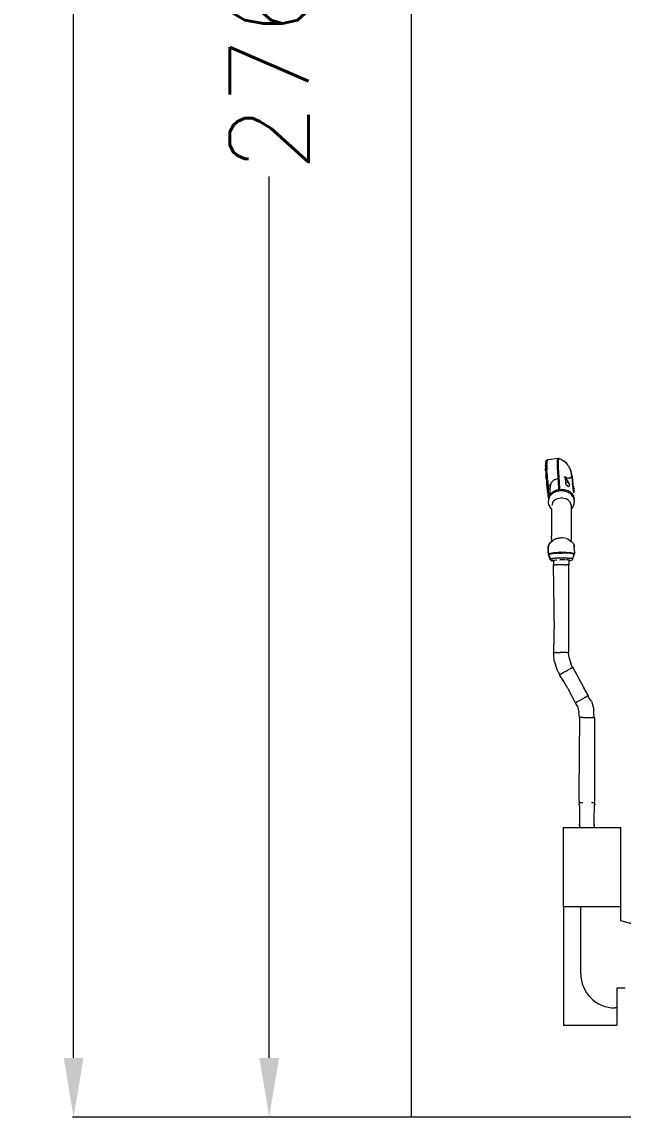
# Model space of a CAD drawing. Extents: x 3552052 to 4102982, y -707811 to -630695.
# Drawn here: x 3878687 to 3879450, y -691537 to -690148 of the extents above; entities that cross this region are included whole.
import ezdxf

# ---------------------------------------------------------------- set-up
doc = ezdxf.new("R2010")
doc.units = 0
doc.header["$LTSCALE"] = 6
doc.header["$MEASUREMENT"] = 0
doc.layers.get('Defpoints').update_dxf_attribs({"linetype": 'CONTINUOUS', "lineweight": 0})
for name, color, linetype, lineweight in [('ELE-4M UPS P.SB', 3, 'CONTINUOUS', 0), ('EQP', 6, 'CONTINUOUS', 0), ('MEP_HVAC_RA_DUCT', 1, 'CONTINUOUS', 0)]:
    doc.layers.add(name, color=color, linetype=linetype, lineweight=lineweight)
doc.styles.add('ROMANS', font='romans.shx')
doc.dimstyles.new('AEPL1', dxfattribs={"dimtxt": 100, "dimasz": 75, "dimexe": 1.25, "dimexo": 50, "dimtad": 0, "dimdec": 0, "dimtxsty": 'ROMANS', "dimcen": 2.5, "dimclrd": 7, "dimclre": 7, "dimadec": 0, "dimazin": 0, "dimtfac": 1, "dimtdec": 0, "dimtmove": 0, "dimatfit": 3, "dimfxl": 1, "dimlwd": 0, "dimlwe": 0, "dimarcsym": 0})

# ---------------------------------------------------------------- blocks, each defined once
blk = doc.blocks.new('*D381')
at = {"layer": 'Defpoints', "color": 0, "linetype": 'ByBlock', "transparency": 16777216}
for p in [(3879000.8, -688776.9), (3879388.5, -688776.9), (3879380.5, -691536.9)]:
    blk.add_point(p, dxfattribs=at)
at = {"layer": 'ELE-4M UPS P.SB', "color": 7, "linetype": 'ByBlock', "lineweight": 0, "transparency": 16777216}
for p, q in [((3879338.5, -688776.9), (3878999.6, -688776.9)), ((3879000.8, -688851.9), (3879000.8, -689990.1)), ((3879000.8, -691461.9), (3879000.8, -690343.7)), ((3879330.5, -691536.9), (3878999.6, -691536.9))]:
    blk.add_line(p, q, dxfattribs=at)
at = {"layer": 'ELE-4M UPS P.SB', "color": 7, "linetype": 'ByBlock', "transparency": 16777216}
for points in [[(3878988.3, -688851.9), (3879013.3, -688851.9), (3879000.8, -688776.9)], [(3878988.3, -691461.9), (3879013.3, -691461.9), (3879000.8, -691536.9)]]:
    blk.add_solid(points, dxfattribs=at)
at = {"layer": 'ELE-4M UPS P.SB', "color": 0, "linetype": 'ByBlock', "transparency": 16777216, "insert": (3879000.8, -690166.9), "char_height": 100, "attachment_point": 5, "rotation": 90, "style": 'ROMANS'}
blk.add_mtext('2760', dxfattribs=at)
blk = doc.blocks.new('*D382')
at = {"layer": 'Defpoints', "color": 0, "linetype": 'ByBlock', "transparency": 16777216}
for p in [(3878752.4, -688036.9), (3879426.9, -688036.9), (3879380.5, -691536.9)]:
    blk.add_point(p, dxfattribs=at)
at = {"layer": 'ELE-4M UPS P.SB', "color": 7, "linetype": 'ByBlock', "lineweight": 0, "transparency": 16777216}
for p, q in [((3879376.9, -688036.9), (3878751.1, -688036.9)), ((3878752.4, -688111.9), (3878752.4, -689610.1)), ((3878752.4, -691461.9), (3878752.4, -689963.7)), ((3879330.5, -691536.9), (3878751.1, -691536.9))]:
    blk.add_line(p, q, dxfattribs=at)
at = {"layer": 'ELE-4M UPS P.SB', "color": 7, "linetype": 'ByBlock', "transparency": 16777216}
for points in [[(3878739.9, -688111.9), (3878764.9, -688111.9), (3878752.4, -688036.9)], [(3878739.9, -691461.9), (3878764.9, -691461.9), (3878752.4, -691536.9)]]:
    blk.add_solid(points, dxfattribs=at)
at = {"layer": 'ELE-4M UPS P.SB', "color": 0, "linetype": 'ByBlock', "transparency": 16777216, "insert": (3878752.4, -689786.9), "char_height": 100, "attachment_point": 5, "rotation": 90, "style": 'ROMANS'}
blk.add_mtext('3500', dxfattribs=at)

msp = doc.modelspace()

# ---------------------------------------------------------------- linework, layer by layer
at = {"layer": 'EQP'}
for p, q in [((3879352.1, -690705.4), (3879352, -690705.8)), ((3879352.2, -690704.8), (3879352.1, -690704.9)), ((3879352.1, -690704.9), (3879352.1, -690705.4)), ((3879352.3, -690704.6), (3879352.2, -690704.8)), ((3879352.5, -690704.4), (3879352.3, -690704.6)), ((3879352.6, -690704.2), (3879352.5, -690704.4)), ((3879354.2, -690703.2), (3879352.6, -690704.2)), ((3879352.7, -690704.4), (3879352.6, -690704.2)), ((3879353.4, -690705.8), (3879353.5, -690705.3)), ((3879353.5, -690705.5), (3879353.4, -690706.3)), ((3879353.4, -690706.5), (3879353.4, -690705.8)), ((3879353.5, -690705.3), (3879353.6, -690704.9)), ((3879353.6, -690704.9), (3879353.5, -690705.5)), ((3879353.6, -690704.4), (3879353.7, -690703.9)), ((3879353.6, -690704.9), (3879353.6, -690704.4)), ((3879353.7, -690703.9), (3879353.8, -690703.7)), ((3879353.9, -690703.8), (3879353.7, -690703.9)), ((3879353.8, -690703.7), (3879353.9, -690703.6)), ((3879353.9, -690703.6), (3879354.1, -690703.4)), ((3879354.1, -690703.6), (3879353.9, -690703.8)), ((3879354.1, -690703.4), (3879354.2, -690703.2)), ((3879354.3, -690703.5), (3879354.1, -690703.6)), ((3879354.2, -690703.2), (3879354.3, -690703.3)), ((3879354.4, -690703.3), (3879354.3, -690703.5)), ((3879367.5, -690701.5), (3879354.4, -690703.3)), ((3879366.9, -690704.7), (3879367, -690704.2)), ((3879366.9, -690705.2), (3879366.9, -690704.7)), ((3879366.9, -690705.7), (3879366.9, -690705.2)), ((3879366.9, -690706.7), (3879366.9, -690705.7)), ((3879367, -690703.7), (3879367.1, -690703.1)), ((3879367, -690704.2), (3879367, -690703.7)), ((3879367.1, -690703.1), (3879367.3, -690702.6)), ((3879367.3, -690702.6), (3879367.4, -690702)), ((3879367.4, -690702), (3879367.5, -690701.5)), ((3879367.5, -690701.5), (3879367.7, -690701.6)), ((3879367.7, -690701.6), (3879368, -690701.7)), ((3879367.7, -690706.3), (3879367.8, -690705.5)), ((3879367.9, -690703.4), (3879367.8, -690704.6)), ((3879367.8, -690704.6), (3879367.8, -690705.8)), ((3879368, -690702.9), (3879367.9, -690703.4)), ((3879368, -690701.7), (3879368.2, -690701.8)), ((3879368.1, -690702.4), (3879368, -690702.9)), ((3879368.1, -690702.5), (3879368.2, -690701.7)), ((3879368.3, -690701.8), (3879368.1, -690702.4)), ((3879368.4, -690701.3), (3879368.3, -690701.8)), ((3879368.5, -690701.3), (3879368.4, -690701.3)), ((3879368.7, -690701.3), (3879368.5, -690701.3)), ((3879368.8, -690701.3), (3879368.7, -690701.3)), ((3879368.9, -690701.3), (3879368.8, -690701.3)), ((3879368.9, -690701.3), (3879371.8, -690702.6)), ((3879371.8, -690702.6), (3879372.1, -690702.7)), ((3879372.1, -690702.7), (3879375.8, -690705.2)), ((3879373.7, -690703.8), (3879374.2, -690704.1)), ((3879374.2, -690704.1), (3879374.8, -690704.5)), ((3879374.8, -690704.5), (3879375.4, -690704.8)), ((3879375.4, -690704.8), (3879375.8, -690705.3)), ((3879376.4, -690705.8), (3879375.8, -690705.2)), ((3879378.6, -690707.9), (3879375.8, -690705.2)), ((3879376.4, -690705.7), (3879376.7, -690706.1)), ((3879376.4, -690705.8), (3879378.6, -690707.9)), ((3879351.7, -690710.1), (3879351.7, -690709.7)), ((3879351.8, -690709.7), (3879351.7, -690711.2)), ((3879351.7, -690710.8), (3879351.7, -690710.1)), ((3879351.7, -690711.2), (3879351.7, -690710.8)), ((3879351.7, -690711.2), (3879351.7, -690712.7)), ((3879351.7, -690712.7), (3879351.7, -690713.7)), ((3879351.7, -690713.7), (3879351.8, -690714.8)), ((3879351.9, -690706.3), (3879351.8, -690706.7)), ((3879351.8, -690706.7), (3879351.8, -690708.2)), ((3879351.8, -690708.2), (3879351.8, -690709.7)), ((3879351.8, -690714.7), (3879351.8, -690714.3)), ((3879351.8, -690715.2), (3879351.8, -690714.7)), ((3879351.8, -690714.8), (3879351.8, -690715.8)), ((3879351.8, -690716.5), (3879351.8, -690715.8)), ((3879351.8, -690715.8), (3879351.8, -690716.9)), ((3879351.8, -690716.9), (3879351.8, -690716.5)), ((3879351.8, -690716.9), (3879351.9, -690718.1)), ((3879352, -690705.8), (3879351.9, -690706.3)), ((3879351.9, -690718.1), (3879352, -690719.3)), ((3879352, -690719.3), (3879352.1, -690720.6)), ((3879353.4, -690706.7), (3879353.3, -690707.1)), ((3879353.3, -690707.1), (3879353.3, -690707.8)), ((3879353.3, -690708.5), (3879353.3, -690707.8)), ((3879353.3, -690709), (3879353.3, -690708.5)), ((3879353.3, -690709), (3879353.3, -690709.4)), ((3879353.3, -690709.4), (3879353.3, -690710.1)), ((3879353.3, -690710.1), (3879353.3, -690711.1)), ((3879353.3, -690711.1), (3879353.3, -690712)), ((3879353.3, -690712), (3879353.3, -690713)), ((3879353.3, -690713), (3879353.3, -690713.9)), ((3879353.3, -690713.9), (3879353.4, -690714.5)), ((3879353.4, -690706.7), (3879353.4, -690706.5)), ((3879353.4, -690714.5), (3879353.4, -690715.1)), ((3879353.4, -690715.1), (3879353.4, -690715.6)), ((3879353.4, -690715.6), (3879353.4, -690716.2)), ((3879353.7, -690721.3), (3879353.4, -690716.2)), ((3879366.8, -690708.8), (3879366.9, -690707.7)), ((3879366.8, -690709.8), (3879366.8, -690708.8)), ((3879366.9, -690711.1), (3879366.8, -690709.8)), ((3879366.9, -690707.7), (3879366.9, -690706.7)), ((3879366.9, -690712.3), (3879366.9, -690711.1)), ((3879367, -690713.6), (3879366.9, -690712.3)), ((3879367, -690714.9), (3879367, -690713.6)), ((3879367.1, -690716.3), (3879367, -690714.9)), ((3879367.2, -690717.7), (3879367.1, -690716.3)), ((3879367.3, -690719.1), (3879367.2, -690717.7)), ((3879367.3, -690720.5), (3879367.3, -690719.1)), ((3879367.8, -690705.8), (3879367.7, -690707)), ((3879367.7, -690707.1), (3879367.7, -690706.3)), ((3879367.7, -690707), (3879367.7, -690708.2)), ((3879367.7, -690708.2), (3879367.7, -690709.9)), ((3879367.7, -690709.9), (3879367.8, -690711.6)), ((3879367.8, -690711.6), (3879367.8, -690713.3)), ((3879367.8, -690713.3), (3879367.9, -690715)), ((3879367.9, -690715), (3879368.1, -690717.9)), ((3879368.1, -690717.9), (3879368.3, -690720.8)), ((3879376.7, -690706.1), (3879377.4, -690706.7)), ((3879377.4, -690706.7), (3879378.1, -690707.3)), ((3879378.1, -690707.3), (3879378.3, -690707.5)), ((3879380.6, -690710.5), (3879378.6, -690707.9)), ((3879380.6, -690710.5), (3879383.3, -690715.7)), ((3879383.3, -690715.7), (3879384.7, -690721.7)), ((3879384.9, -690722.7), (3879383.3, -690715.7)), ((3879352.1, -690720.6), (3879352.1, -690721.8)), ((3879352.1, -690721.8), (3879352.2, -690723.2)), ((3879352.3, -690725.5), (3879352.2, -690723.2)), ((3879352.2, -690723.2), (3879352.3, -690724.6)), ((3879352.3, -690724.6), (3879352.3, -690723.9)), ((3879352.4, -690725.3), (3879352.3, -690724.6)), ((3879352.3, -690724.6), (3879352.5, -690726)), ((3879352.5, -690727.4), (3879352.3, -690725.5)), ((3879352.5, -690726), (3879352.6, -690727.4)), ((3879352.6, -690727.4), (3879352.7, -690728.9)), ((3879352.7, -690728.9), (3879352.8, -690730.3)), ((3879352.8, -690730.3), (3879353, -690731.8)), ((3879353, -690731.8), (3879353.1, -690733.2)), ((3879353.1, -690733.2), (3879353.6, -690735.9)), ((3879353.5, -690736.2), (3879353.2, -690733.3)), ((3879353.7, -690721.3), (3879353.8, -690722)), ((3879353.8, -690722), (3879353.7, -690721.3)), ((3879353.8, -690722), (3879353.8, -690722.7)), ((3879353.8, -690722.7), (3879353.9, -690723.4)), ((3879353.9, -690723.4), (3879353.9, -690724.1)), ((3879353.9, -690724.1), (3879354.1, -690725.6)), ((3879354.2, -690727.1), (3879354.1, -690725.6)), ((3879354.3, -690728.6), (3879354.2, -690727.1)), ((3879354.3, -690728.6), (3879354.4, -690730.1)), ((3879354.4, -690730.1), (3879354.6, -690731.4)), ((3879354.8, -690733.1), (3879354.6, -690731.6)), ((3879354.9, -690734.2), (3879354.8, -690733.1)), ((3879358.2, -690733), (3879357.9, -690735.1)), ((3879358.5, -690732.7), (3879358.2, -690733)), ((3879358.8, -690732.4), (3879358.5, -690732.7)), ((3879359, -690732), (3879358.8, -690732.4)), ((3879359.3, -690731.7), (3879359, -690732)), ((3879359.9, -690731.1), (3879359.3, -690731.7)), ((3879360.5, -690730.5), (3879359.9, -690731.1)), ((3879361.1, -690729.9), (3879360.5, -690730.5)), ((3879361.7, -690729.3), (3879361.1, -690729.9)), ((3879362, -690729.1), (3879361.7, -690729.3)), ((3879362.4, -690728.9), (3879362, -690729.1)), ((3879362.7, -690728.6), (3879362.4, -690728.9)), ((3879363.1, -690728.4), (3879362.7, -690728.6)), ((3879364.3, -690727.9), (3879363.1, -690728.4)), ((3879365.5, -690727.5), (3879364.3, -690727.9)), ((3879366.7, -690727.1), (3879365.5, -690727.5)), ((3879367.8, -690726.7), (3879366.7, -690727.1)), ((3879367.5, -690722), (3879367.3, -690720.5)), ((3879367.6, -690723.4), (3879367.5, -690722)), ((3879367.5, -690726.4), (3879367.5, -690726.8)), ((3879367.7, -690724.8), (3879367.6, -690723.4)), ((3879367.8, -690726.3), (3879367.7, -690724.8)), ((3879368, -690730.3), (3879367.8, -690726.7)), ((3879368.2, -690733.9), (3879368, -690730.3)), ((3879368.3, -690720.8), (3879368.5, -690723.6)), ((3879368.5, -690723.6), (3879368.7, -690726.5)), ((3879368.7, -690726.5), (3879368.9, -690730.1)), ((3879368.9, -690730.1), (3879369.1, -690733.7)), ((3879375.4, -690725.2), (3879374.9, -690725.2)), ((3879375.9, -690725.2), (3879375.4, -690725.2)), ((3879376.3, -690725.2), (3879375.9, -690725.2)), ((3879376.8, -690725.2), (3879376.3, -690725.2)), ((3879376.8, -690725.2), (3879381.6, -690733.6)), ((3879377.7, -690725.3), (3879376.8, -690725.2)), ((3879376.8, -690725.2), (3879377.1, -690732.3)), ((3879377.3, -690732.1), (3879377.1, -690732.1)), ((3879377.3, -690732.1), (3879377.1, -690732.1)), ((3879377.3, -690732.1), (3879377.1, -690732.2)), ((3879377.3, -690733), (3879377.1, -690732.3)), ((3879377.8, -690732), (3879377.3, -690732.1)), ((3879377.5, -690733.7), (3879377.3, -690733.1)), ((3879378.2, -690731.9), (3879377.8, -690732)), ((3879378, -690725.6), (3879379.5, -690725.8)), ((3879378.7, -690731.9), (3879378.2, -690731.9)), ((3879379.1, -690731.8), (3879378.7, -690731.9)), ((3879379.4, -690731.9), (3879379.1, -690731.8)), ((3879379.6, -690732), (3879379.4, -690731.9)), ((3879379.5, -690725.8), (3879381, -690725.9)), ((3879379.9, -690732.1), (3879379.6, -690732)), ((3879380.2, -690732.2), (3879379.9, -690732.1)), ((3879380.2, -690732.2), (3879380.7, -690732.9)), ((3879380.5, -690732.6), (3879380.2, -690732.2)), ((3879380.9, -690732.9), (3879380.5, -690732.6)), ((3879380.7, -690732.9), (3879381.2, -690733.5)), ((3879381.2, -690733.2), (3879380.9, -690732.9)), ((3879381, -690725.9), (3879381.5, -690726.1)), ((3879381.6, -690733.6), (3879381.2, -690733.2)), ((3879381.2, -690733.5), (3879381.8, -690734.1)), ((3879381.5, -690726.1), (3879381.9, -690726.2)), ((3879381.8, -690733.9), (3879381.6, -690733.6)), ((3879381.9, -690726.2), (3879382.3, -690726.3)), ((3879382.3, -690726.3), (3879382.8, -690726.4)), ((3879382.8, -690726.4), (3879383.1, -690726.1)), ((3879383.1, -690726.1), (3879383.4, -690725.8)), ((3879383.4, -690725.8), (3879383.8, -690725.5)), ((3879383.8, -690725.5), (3879384.1, -690725.2)), ((3879384.1, -690725.2), (3879384.1, -690724.4)), ((3879384.7, -690722.2), (3879384.6, -690721.7)), ((3879384.7, -690721.7), (3879384.9, -690722.7)), ((3879384.9, -690722.9), (3879384.7, -690722.2)), ((3879384.9, -690722.7), (3879385, -690723.2)), ((3879384.9, -690722.7), (3879385.1, -690723.6)), ((3879385.1, -690723.6), (3879384.9, -690722.9)), ((3879385.3, -690724.3), (3879385.1, -690723.6)), ((3879385.1, -690723.6), (3879385.3, -690724.5)), ((3879385.3, -690724.5), (3879385.4, -690725.4)), ((3879385.5, -690726.3), (3879385.4, -690724.9)), ((3879385.4, -690725.4), (3879385.6, -690726.3)), ((3879385.8, -690728.4), (3879385.5, -690726.3)), ((3879385.8, -690728.4), (3879385.6, -690726.3)), ((3879385.6, -690726.3), (3879385.8, -690727.9)), ((3879385.8, -690727.9), (3879385.9, -690729.4)), ((3879386, -690730.4), (3879385.8, -690728.4)), ((3879386, -690733.4), (3879385.8, -690732.6)), ((3879385.9, -690729.4), (3879386.1, -690731)), ((3879386.3, -690732.5), (3879386, -690730.4)), ((3879386.1, -690734.2), (3879386, -690733.4)), ((3879386.1, -690731), (3879386.3, -690732.5)), ((3879386.3, -690732.5), (3879386.4, -690735.7)), ((3879353.2, -690733.8), (3879353.3, -690734.7)), ((3879353.3, -690734), (3879353.3, -690734.6)), ((3879353.3, -690734.7), (3879353.5, -690736.2)), ((3879353.5, -690736), (3879353.4, -690734.6)), ((3879353.6, -690736.7), (3879353.5, -690736)), ((3879353.6, -690735.9), (3879354.1, -690738.6)), ((3879353.7, -690737.4), (3879353.6, -690736.7)), ((3879353.8, -690738.1), (3879353.7, -690737.4)), ((3879354.1, -690741.7), (3879353.7, -690737.8)), ((3879353.9, -690738.8), (3879353.8, -690738.1)), ((3879354, -690740.1), (3879353.9, -690738.8)), ((3879354.2, -690741.4), (3879354, -690740.1)), ((3879354.1, -690738.6), (3879354.6, -690741.2)), ((3879354.2, -690742.3), (3879354.1, -690741.7)), ((3879354.4, -690742.7), (3879354.2, -690741.4)), ((3879354.3, -690743), (3879354.2, -690742.3)), ((3879354.4, -690743.6), (3879354.3, -690743)), ((3879354.6, -690744), (3879354.4, -690742.7)), ((3879354.5, -690744.3), (3879354.4, -690743.6)), ((3879354.8, -690746.5), (3879354.5, -690744.3)), ((3879354.6, -690741.2), (3879355.1, -690743.9)), ((3879354.7, -690744.6), (3879354.6, -690744)), ((3879354.7, -690745.1), (3879354.7, -690744.6)), ((3879354.8, -690745.7), (3879354.7, -690745.1)), ((3879354.9, -690746.3), (3879354.8, -690745.7)), ((3879355.2, -690748.7), (3879354.8, -690746.5)), ((3879355.1, -690735.4), (3879354.9, -690734.2)), ((3879355.1, -690747.3), (3879354.9, -690746.3)), ((3879355.3, -690736.5), (3879355.1, -690735.4)), ((3879355.2, -690740.6), (3879355.1, -690741.3)), ((3879355.1, -690741.3), (3879355.2, -690742.1)), ((3879355.3, -690748.4), (3879355.1, -690747.3)), ((3879355.3, -690740), (3879355.2, -690740.6)), ((3879355.2, -690742.3), (3879355.2, -690743.7)), ((3879355.2, -690743.7), (3879355.4, -690746.2)), ((3879355.7, -690736.4), (3879355.3, -690736.8)), ((3879355.5, -690737.7), (3879355.3, -690736.5)), ((3879355.4, -690739.3), (3879355.3, -690740)), ((3879355.4, -690739.2), (3879355.5, -690737.7)), ((3879355.5, -690738.6), (3879355.4, -690739.3)), ((3879355.4, -690746.2), (3879355.5, -690748.6)), ((3879356.2, -690735.7), (3879355.7, -690736.4)), ((3879356.8, -690735.1), (3879356.2, -690735.7)), ((3879357, -690741.1), (3879356.7, -690748)), ((3879356.7, -690748), (3879358.8, -690745.5)), ((3879357.3, -690734.4), (3879356.8, -690735.1)), ((3879357.3, -690739.1), (3879357, -690741.1)), ((3879357.3, -690734.8), (3879357.5, -690734.5)), ((3879357.6, -690737.1), (3879357.3, -690739.1)), ((3879357.5, -690734.5), (3879358.1, -690733.9)), ((3879357.9, -690735.1), (3879357.6, -690737.1)), ((3879358.9, -690747.3), (3879358.4, -690747.8)), ((3879358.8, -690745.5), (3879360.1, -690744.4)), ((3879359.4, -690746.8), (3879358.9, -690747.3)), ((3879360, -690746.3), (3879359.4, -690746.8)), ((3879360.6, -690745.8), (3879360, -690746.3)), ((3879360.1, -690744.4), (3879361.6, -690743.4)), ((3879361.2, -690745.4), (3879360.6, -690745.8)), ((3879361.9, -690745), (3879361.2, -690745.4)), ((3879361.9, -690743.3), (3879361.6, -690743.4)), ((3879362.5, -690744.6), (3879361.9, -690745)), ((3879362, -690743.2), (3879362.4, -690743)), ((3879362.4, -690743), (3879362.8, -690742.8)), ((3879363.2, -690744.3), (3879362.5, -690744.6)), ((3879362.8, -690742.8), (3879363.2, -690742.6)), ((3879363.2, -690742.6), (3879363.8, -690742.4)), ((3879364, -690744), (3879363.2, -690744.3)), ((3879364.1, -690742.3), (3879363.8, -690742.4)), ((3879364.7, -690743.7), (3879364, -690744)), ((3879364.9, -690741.9), (3879364.1, -690742.3)), ((3879365.4, -690743.4), (3879364.7, -690743.7)), ((3879365.9, -690741.7), (3879364.9, -690741.9)), ((3879366.2, -690743.2), (3879365.4, -690743.4)), ((3879366.8, -690741.5), (3879365.9, -690741.7)), ((3879366.9, -690743), (3879366.2, -690743.2)), ((3879367.7, -690741.2), (3879366.8, -690741.5)), ((3879367.7, -690742.8), (3879366.9, -690743)), ((3879368.6, -690741), (3879367.7, -690741.2)), ((3879368.4, -690742.7), (3879367.7, -690742.8)), ((3879368.4, -690737.4), (3879368.2, -690733.9)), ((3879368.6, -690741), (3879368.4, -690737.4)), ((3879369.2, -690742.6), (3879368.4, -690742.7)), ((3879368.7, -690741.2), (3879368.6, -690741)), ((3879368.7, -690738.5), (3879368.7, -690741.2)), ((3879369.1, -690733.7), (3879369.3, -690737.3)), ((3879369.9, -690742.5), (3879369.2, -690742.6)), ((3879369.3, -690737.3), (3879369.5, -690740.9)), ((3879369.5, -690740.9), (3879370, -690740.9)), ((3879370.7, -690742.5), (3879369.9, -690742.5)), ((3879370, -690740.9), (3879370.6, -690740.8)), ((3879370.6, -690740.8), (3879371.1, -690740.8)), ((3879371.4, -690742.4), (3879370.7, -690742.5)), ((3879371.1, -690740.8), (3879371.7, -690740.7)), ((3879372.1, -690742.4), (3879371.4, -690742.4)), ((3879371.7, -690740.7), (3879373.8, -690740.8)), ((3879372.9, -690742.5), (3879372.1, -690742.4)), ((3879373.6, -690742.5), (3879372.9, -690742.5)), ((3879374.4, -690742.5), (3879373.6, -690742.5)), ((3879375.9, -690741.1), (3879373.8, -690740.8)), ((3879375.1, -690742.7), (3879374.4, -690742.5)), ((3879375.9, -690742.8), (3879375.1, -690742.7)), ((3879378, -690741.5), (3879375.9, -690741.1)), ((3879376.7, -690743), (3879375.9, -690742.8)), ((3879377.4, -690743.2), (3879376.7, -690743)), ((3879378.8, -690743.8), (3879377.4, -690743.2)), ((3879377.8, -690734.3), (3879377.5, -690733.7)), ((3879378, -690735), (3879377.8, -690734.3)), ((3879377.9, -690734.7), (3879378.6, -690735.3)), ((3879378.4, -690735.3), (3879378, -690735)), ((3879378, -690741.5), (3879379.9, -690742.2)), ((3879378.7, -690735.6), (3879378.4, -690735.3)), ((3879378.6, -690735.3), (3879379.2, -690735.9)), ((3879379.1, -690735.9), (3879378.7, -690735.6)), ((3879380.3, -690744.5), (3879378.8, -690743.8)), ((3879379.5, -690736.2), (3879379.1, -690735.9)), ((3879379.3, -690736), (3879379.9, -690736.5)), ((3879379.9, -690736.4), (3879379.5, -690736.2)), ((3879379.9, -690736.5), (3879380.3, -690736.7)), ((3879380.3, -690742.4), (3879379.9, -690742.2)), ((3879380.8, -690736.9), (3879380.3, -690736.7)), ((3879380.3, -690736.7), (3879380.8, -690736.9)), ((3879380.8, -690742.6), (3879380.3, -690742.4)), ((3879381.7, -690745.2), (3879380.3, -690744.5)), ((3879381.2, -690737.2), (3879380.8, -690736.9)), ((3879380.8, -690736.9), (3879381.2, -690737.1)), ((3879381.2, -690742.9), (3879380.8, -690742.6)), ((3879381.5, -690736.6), (3879381.2, -690737.1)), ((3879381.7, -690743.1), (3879381.2, -690742.9)), ((3879381.8, -690736), (3879381.5, -690736.6)), ((3879382.1, -690743.3), (3879381.7, -690743.1)), ((3879383.1, -690745.8), (3879381.7, -690745.2)), ((3879382, -690734.2), (3879381.8, -690733.9)), ((3879381.8, -690734.1), (3879382.3, -690734.8)), ((3879382, -690735.4), (3879381.8, -690736)), ((3879382.1, -690734.5), (3879382, -690734.2)), ((3879382.3, -690734.8), (3879382, -690735.4)), ((3879382.3, -690734.8), (3879382.1, -690734.5)), ((3879382.5, -690743.6), (3879382.1, -690743.3)), ((3879382.9, -690743.8), (3879382.5, -690743.6)), ((3879383.3, -690744.1), (3879382.9, -690743.8)), ((3879384, -690746.9), (3879383.1, -690745.8)), ((3879384.7, -690745.3), (3879383.3, -690744.1)), ((3879384.9, -690747.9), (3879384, -690746.9)), ((3879384.7, -690745.3), (3879384.9, -690745.6)), ((3879384.9, -690745.6), (3879385.2, -690745.9)), ((3879385.2, -690745.9), (3879385.5, -690746.3)), ((3879385.5, -690746.3), (3879385.8, -690746.6)), ((3879385.8, -690746.6), (3879386, -690746.9)), ((3879386, -690746.9), (3879386.3, -690747.3)), ((3879386.1, -690734.2), (3879386.9, -690742.9)), ((3879386.3, -690747.3), (3879386.5, -690747.6)), ((3879386.5, -690735.2), (3879386.4, -690734.8)), ((3879386.4, -690735.4), (3879386.7, -690736)), ((3879386.6, -690737.4), (3879386.4, -690736.5)), ((3879386.7, -690735.6), (3879386.5, -690735.2)), ((3879386.8, -690739.1), (3879386.6, -690737.4)), ((3879386.8, -690736), (3879386.7, -690735.6)), ((3879386.7, -690736), (3879387.3, -690737.2)), ((3879387, -690736.3), (3879386.8, -690736)), ((3879387.1, -690740.8), (3879386.8, -690739.1)), ((3879386.8, -690742.4), (3879387, -690741.6)), ((3879387, -690742.9), (3879386.9, -690743.2)), ((3879387, -690741.6), (3879387.1, -690740.8)), ((3879387.2, -690742.3), (3879387, -690742.9)), ((3879387.4, -690744.1), (3879387, -690744.5)), ((3879387.4, -690744.1), (3879387, -690744.1)), ((3879387.1, -690744.8), (3879387.4, -690744.1)), ((3879387.2, -690744.7), (3879387.1, -690745)), ((3879387.4, -690741.7), (3879387.2, -690742.3)), ((3879387.4, -690744.1), (3879387.2, -690744.7)), ((3879387.6, -690741.8), (3879387.3, -690737.2)), ((3879387.3, -690737.2), (3879387.3, -690738.3)), ((3879387.3, -690738.3), (3879387.4, -690739.4)), ((3879387.4, -690741), (3879387.3, -690740.7)), ((3879387.4, -690739.4), (3879387.4, -690740.6)), ((3879387.4, -690740.6), (3879387.4, -690741.7)), ((3879387.4, -690744.1), (3879387.4, -690741.7)), ((3879387.6, -690741.8), (3879387.4, -690744.1)), ((3879355.6, -690750.9), (3879355.2, -690748.7)), ((3879355.4, -690749.4), (3879355.3, -690748.4)), ((3879355.6, -690750.2), (3879355.4, -690749.4)), ((3879355.5, -690751.2), (3879355.4, -690751.6)), ((3879355.4, -690751.6), (3879355.4, -690752)), ((3879355.4, -690752), (3879355.4, -690752.3)), ((3879355.4, -690752.3), (3879355.4, -690752.7)), ((3879355.4, -690752.7), (3879355.4, -690753.1)), ((3879355.4, -690753.1), (3879355.5, -690753.5)), ((3879355.5, -690748.6), (3879355.6, -690751)), ((3879355.6, -690750.9), (3879355.5, -690751.2)), ((3879355.5, -690757.6), (3879355.7, -690752.9)), ((3879355.5, -690753.5), (3879355.5, -690753.9)), ((3879355.5, -690753.9), (3879355.6, -690754.3)), ((3879355.8, -690760), (3879355.5, -690757.6)), ((3879355.7, -690750.5), (3879355.6, -690750.9)), ((3879355.6, -690754.3), (3879355.6, -690754.6)), ((3879356, -690749.9), (3879355.7, -690750.1)), ((3879355.7, -690750.1), (3879355.7, -690750.5)), ((3879355.9, -690752.3), (3879355.7, -690752.9)), ((3879355.8, -690760), (3879357.2, -690763)), ((3879355.8, -690760), (3879356.1, -690760.5)), ((3879355.9, -690749.9), (3879356.3, -690748.7)), ((3879356.1, -690751.7), (3879355.9, -690752.3)), ((3879356.3, -690751.2), (3879356.1, -690751.7)), ((3879356.1, -690760.5), (3879356.3, -690761.1)), ((3879356.5, -690750.6), (3879356.3, -690751.2)), ((3879356.8, -690750), (3879356.5, -690750.6)), ((3879357.2, -690749.4), (3879356.8, -690750)), ((3879357.5, -690748.9), (3879357.2, -690749.4)), ((3879357.9, -690748.3), (3879357.5, -690748.9)), ((3879358.4, -690747.8), (3879357.9, -690748.3)), ((3879360.3, -690757.5), (3879359.5, -690760.9)), ((3879360.3, -690757.5), (3879362.9, -690754.2)), ((3879362.9, -690754.2), (3879367, -690752.1)), ((3879367, -690752.1), (3879371.5, -690751.3)), ((3879373.2, -690751.7), (3879371.5, -690751.3)), ((3879374.9, -690752), (3879373.2, -690751.7)), ((3879376.6, -690752.4), (3879374.9, -690752)), ((3879378.2, -690752.7), (3879376.6, -690752.4)), ((3879378.7, -690753), (3879378.2, -690752.7)), ((3879379.2, -690753.3), (3879378.7, -690753)), ((3879379.7, -690753.6), (3879379.2, -690753.3)), ((3879380.2, -690753.9), (3879379.7, -690753.6)), ((3879381, -690754.7), (3879380.2, -690753.9)), ((3879381.7, -690755.5), (3879381, -690754.7)), ((3879382.4, -690756.3), (3879381.7, -690755.5)), ((3879383.1, -690757), (3879382.4, -690756.3)), ((3879384, -690760.5), (3879383.1, -690757)), ((3879384, -690760.5), (3879384, -690799.4)), ((3879385.9, -690749), (3879384.9, -690747.9)), ((3879386.8, -690750), (3879385.9, -690749)), ((3879386.5, -690747.6), (3879386.7, -690748)), ((3879386.7, -690748), (3879386.9, -690748.4)), ((3879387.1, -690750.6), (3879386.8, -690750)), ((3879386.9, -690748.4), (3879387, -690748.7)), ((3879387, -690748.7), (3879387.2, -690749.1)), ((3879387.3, -690751.2), (3879387.1, -690750.6)), ((3879387.1, -690761.6), (3879387.3, -690761.1)), ((3879387.2, -690749.1), (3879387.4, -690749.5)), ((3879387.5, -690751.7), (3879387.3, -690751.2)), ((3879387.3, -690761.1), (3879387.5, -690760.5)), ((3879387.5, -690749.9), (3879387.4, -690749.5)), ((3879387.6, -690750.3), (3879387.5, -690749.9)), ((3879387.8, -690752.3), (3879387.5, -690751.7)), ((3879387.5, -690760.5), (3879387.7, -690759.9)), ((3879387.7, -690750.7), (3879387.6, -690750.3)), ((3879387.8, -690751.1), (3879387.7, -690750.7)), ((3879387.7, -690759.9), (3879387.9, -690759.3)), ((3879387.8, -690751.1), (3879387.9, -690753)), ((3879387.9, -690752.9), (3879387.8, -690752.3)), ((3879388, -690753.5), (3879387.9, -690752.9)), ((3879387.9, -690759.3), (3879388.1, -690757)), ((3879388, -690754), (3879388, -690753.5)), ((3879388.1, -690754.6), (3879388, -690754)), ((3879388.1, -690754.6), (3879388.1, -690757)), ((3879357.2, -690763), (3879358.7, -690765.2)), ((3879358.7, -690765.2), (3879359.5, -690765.9)), ((3879359.1, -690765.5), (3879359.1, -690799.8)), ((3879384, -690765.8), (3879385.5, -690764.5)), ((3879385.5, -690764.5), (3879387.1, -690761.6)), ((3879359.1, -690802.5), (3879359.1, -690799.8)), ((3879359.1, -690802.5), (3879359.1, -690805.6)), ((3879364.9, -690803.2), (3879367.4, -690802.6)), ((3879367.4, -690802.6), (3879368.4, -690802.5)), ((3879369.4, -690802.3), (3879368.5, -690802.5)), ((3879370.4, -690802.3), (3879369.4, -690802.3)), ((3879371.4, -690802.2), (3879370.4, -690802.3)), ((3879372.4, -690802.2), (3879371.4, -690802.2)), ((3879373.3, -690802.2), (3879372.4, -690802.2)), ((3879376.1, -690802.4), (3879373.3, -690802.2)), ((3879378.3, -690803.1), (3879376.1, -690802.4)), ((3879384, -690802.2), (3879383.9, -690805.9)), ((3879384, -690799.4), (3879384, -690802.1)), ((3879355.2, -690812.6), (3879355, -690813.1)), ((3879355.2, -690813.6), (3879355, -690813.1)), ((3879355.1, -690814), (3879355.2, -690813.6)), ((3879355.1, -690816.8), (3879355.1, -690814)), ((3879355.1, -690821), (3879355.1, -690816.8)), ((3879355.3, -690812.1), (3879355.2, -690812.6)), ((3879355.4, -690811.7), (3879355.3, -690812.1)), ((3879355.5, -690811.2), (3879355.4, -690811.7)), ((3879356.3, -690809.5), (3879355.5, -690811.2)), ((3879355.6, -690816.9), (3879356, -690811.3)), ((3879355.6, -690821.1), (3879355.6, -690816.9)), ((3879356, -690811.3), (3879356.1, -690810.5)), ((3879356.1, -690810.5), (3879357.5, -690808.3)), ((3879357.6, -690808.2), (3879356.3, -690809.5)), ((3879357.5, -690808.3), (3879358.9, -690807.2)), ((3879358.4, -690807.1), (3879357.6, -690808.2)), ((3879359.1, -690806.7), (3879358.4, -690807.1)), ((3879358.9, -690807.2), (3879360.7, -690806.1)), ((3879359.1, -690805.6), (3879359.1, -690807)), ((3879360.7, -690806.1), (3879362.3, -690804.6)), ((3879364.9, -690803.2), (3879362.3, -690804.6)), ((3879378.3, -690803.1), (3879379.1, -690803.5)), ((3879379.8, -690803.7), (3879379.1, -690803.5)), ((3879380.2, -690803.9), (3879379.8, -690803.7)), ((3879380.6, -690804.1), (3879380.2, -690803.9)), ((3879380.9, -690804.3), (3879380.6, -690804.1)), ((3879381.3, -690804.5), (3879380.9, -690804.3)), ((3879381.3, -690804.5), (3879383, -690805.7)), ((3879383, -690805.7), (3879385.1, -690807.1)), ((3879385.1, -690807.1), (3879386.8, -690808.9)), ((3879386.9, -690809.1), (3879387.7, -690810.6)), ((3879387.7, -690810.6), (3879387.9, -690811.4)), ((3879387.9, -690811.4), (3879388, -690811.9)), ((3879388.2, -690816.2), (3879387.9, -690811.4)), ((3879388, -690811.9), (3879388.1, -690812.3)), ((3879388.1, -690812.3), (3879388.1, -690812.8)), ((3879388.1, -690812.8), (3879388.2, -690813.3)), ((3879388.2, -690813.3), (3879388.1, -690813.6)), ((3879388.2, -690816.2), (3879388.3, -690822.2)), ((3879355.1, -690821), (3879355.4, -690822.3)), ((3879355.3, -690823.8), (3879355.7, -690823.5)), ((3879357.9, -690829.8), (3879355.3, -690823.8)), ((3879355.4, -690822.3), (3879355.6, -690822.7)), ((3879355.9, -690822.4), (3879355.6, -690821.1)), ((3879355.6, -690822.7), (3879355.8, -690823)), ((3879355.7, -690823.5), (3879356.1, -690823.3)), ((3879355.8, -690823), (3879356, -690823.3)), ((3879356.2, -690823.4), (3879355.8, -690823.6)), ((3879358.2, -690829.1), (3879355.8, -690823.6)), ((3879355.9, -690822.4), (3879356.3, -690822.2)), ((3879356.1, -690822.7), (3879355.9, -690822.4)), ((3879356.3, -690823), (3879356.1, -690822.7)), ((3879356.6, -690823.2), (3879356.2, -690823.4)), ((3879356.3, -690822.2), (3879356.7, -690822.1)), ((3879356.5, -690823.3), (3879356.3, -690823)), ((3879356.9, -690823), (3879356.6, -690823.2)), ((3879356.7, -690822.1), (3879357.1, -690821.9)), ((3879357.3, -690822.8), (3879356.9, -690823)), ((3879357.1, -690821.9), (3879357.5, -690821.7)), ((3879357.9, -690822.7), (3879357.3, -690822.8)), ((3879357.4, -690829.4), (3879357.7, -690829.2)), ((3879357.4, -690829.4), (3879359.1, -690831.2)), ((3879357.5, -690821.7), (3879358, -690821.6)), ((3879358.4, -690822.6), (3879357.9, -690822.7)), ((3879358, -690821.6), (3879358.5, -690821.5)), ((3879358.3, -690829.2), (3879358, -690829.3)), ((3879359, -690830.8), (3879358, -690829.3)), ((3879358.1, -690829.3), (3879358.1, -690829)), ((3879358.2, -690829.1), (3879358.6, -690829)), ((3879358.6, -690829), (3879358.3, -690829.2)), ((3879358.9, -690822.5), (3879358.4, -690822.6)), ((3879358.5, -690821.5), (3879359, -690821.4)), ((3879358.9, -690828.9), (3879358.6, -690829)), ((3879359.5, -690822.4), (3879358.9, -690822.5)), ((3879359.2, -690828.7), (3879358.9, -690828.9)), ((3879359, -690821.4), (3879359.5, -690821.3)), ((3879360.7, -690831), (3879359, -690830.8)), ((3879359.7, -690828.6), (3879359.2, -690828.7)), ((3879359.5, -690821.3), (3879360.1, -690821.2)), ((3879360.7, -690822.2), (3879359.5, -690822.4)), ((3879360.1, -690821.2), (3879360.7, -690821.1)), ((3879360.1, -690828.5), (3879360.6, -690828.5)), ((3879360.7, -690821.1), (3879361.4, -690821)), ((3879361.9, -690822.1), (3879360.7, -690822.2)), ((3879361.1, -690828.3), (3879360.7, -690828.4)), ((3879360.7, -690831), (3879363.6, -690830.6)), ((3879361.8, -690828.3), (3879361.1, -690828.3)), ((3879361.4, -690821), (3879362, -690820.9)), ((3879362.5, -690828.2), (3879361.8, -690828.3)), ((3879363.1, -690822), (3879361.9, -690822.1)), ((3879362, -690820.9), (3879362.7, -690820.8)), ((3879362.3, -690831), (3879362.3, -690830.8)), ((3879363.1, -690830.7), (3879362.4, -690830.9)), ((3879363.1, -690828.1), (3879362.5, -690828.2)), ((3879362.7, -690820.8), (3879363.5, -690820.8)), ((3879364.2, -690821.8), (3879363.1, -690822)), ((3879363.8, -690828), (3879363.1, -690828.1)), ((3879363.8, -690830.6), (3879363.1, -690830.7)), ((3879363.5, -690820.8), (3879364.2, -690820.7)), ((3879368.7, -690827.7), (3879363.8, -690828)), ((3879364.2, -690820.7), (3879365, -690820.6)), ((3879365.2, -690821.8), (3879364.2, -690821.8)), ((3879365.1, -690830.3), (3879364.7, -690830.4)), ((3879365, -690820.6), (3879365.8, -690820.6)), ((3879365.9, -690830.2), (3879365.1, -690830.3)), ((3879366.2, -690821.7), (3879365.2, -690821.8)), ((3879365.8, -690820.6), (3879366.6, -690820.5)), ((3879367.1, -690821.7), (3879366.2, -690821.7)), ((3879366.6, -690820.5), (3879367.4, -690820.5)), ((3879368.1, -690821.6), (3879367.1, -690821.7)), ((3879367.4, -690820.5), (3879368.2, -690820.4)), ((3879368.1, -690821.6), (3879372.2, -690821.5)), ((3879368.2, -690820.4), (3879369.1, -690820.4)), ((3879368.7, -690827.7), (3879369.6, -690827.6)), ((3879369.1, -690820.4), (3879370, -690820.4)), ((3879369.6, -690827.6), (3879370.5, -690827.6)), ((3879369.7, -690830), (3879372.3, -690829.7)), ((3879370.2, -690830), (3879369.7, -690830)), ((3879370.3, -690820.3), (3879370, -690820.3)), ((3879370, -690820.4), (3879370.8, -690820.3)), ((3879371.1, -690829.9), (3879370.2, -690830)), ((3879370.5, -690827.6), (3879371.4, -690827.6)), ((3879370.8, -690820.3), (3879371.7, -690820.3)), ((3879372, -690829.9), (3879371.1, -690829.9)), ((3879371.4, -690827.6), (3879372.3, -690827.6)), ((3879371.7, -690820.3), (3879373, -690820.3)), ((3879372.9, -690829.9), (3879372, -690829.9)), ((3879373.2, -690821.5), (3879372.2, -690821.5)), ((3879372.3, -690827.6), (3879373.2, -690827.6)), ((3879372.3, -690829.7), (3879373.3, -690829.7)), ((3879373.2, -690829.9), (3879372.9, -690829.9)), ((3879373, -690820.3), (3879374.2, -690820.3)), ((3879374.2, -690821.5), (3879373.2, -690821.5)), ((3879373.2, -690827.6), (3879373.5, -690827.6)), ((3879373.3, -690829.7), (3879374.4, -690829.7)), ((3879374.1, -690827.6), (3879373.5, -690827.6)), ((3879374.6, -690827.6), (3879374.1, -690827.6)), ((3879374.2, -690820.3), (3879375.5, -690820.3)), ((3879375.3, -690821.5), (3879374.2, -690821.5)), ((3879374.4, -690829.7), (3879375.5, -690829.7)), ((3879374.6, -690827.6), (3879375, -690827.6)), ((3879375, -690827.6), (3879375.8, -690827.6)), ((3879375.6, -690829.9), (3879375.1, -690829.9)), ((3879376.3, -690821.5), (3879375.3, -690821.5)), ((3879375.5, -690820.3), (3879376.7, -690820.3)), ((3879375.5, -690829.7), (3879376.6, -690829.7)), ((3879376, -690829.9), (3879375.6, -690829.9)), ((3879375.8, -690827.6), (3879377.1, -690827.6)), ((3879377.7, -690821.5), (3879376.3, -690821.5)), ((3879376.7, -690820.3), (3879378, -690820.4)), ((3879377.1, -690827.6), (3879377.5, -690827.6)), ((3879377.9, -690827.6), (3879377.5, -690827.6)), ((3879379.1, -690821.6), (3879377.7, -690821.5)), ((3879379.2, -690827.7), (3879377.9, -690827.6)), ((3879379.1, -690830.1), (3879377.9, -690830)), ((3879378, -690820.4), (3879380, -690820.5)), ((3879380.4, -690821.7), (3879379.1, -690821.6)), ((3879380.2, -690830.2), (3879379.1, -690830.1)), ((3879379.3, -690827.7), (3879379.5, -690827.7)), ((3879379.5, -690827.7), (3879380.7, -690827.8)), ((3879380, -690820.5), (3879381.7, -690820.6)), ((3879380.2, -690829.9), (3879381.1, -690830.1)), ((3879380.6, -690830.3), (3879380.2, -690830.2)), ((3879381.8, -690821.7), (3879380.4, -690821.7)), ((3879381, -690830.3), (3879380.6, -690830.3)), ((3879380.7, -690827.8), (3879381.3, -690827.8)), ((3879381.3, -690830.4), (3879381, -690830.3)), ((3879381.1, -690830.1), (3879382, -690830.4)), ((3879381.3, -690830.5), (3879381.2, -690836.2)), ((3879381.3, -690827.8), (3879381.8, -690827.9)), ((3879381.7, -690830.5), (3879381.3, -690830.4)), ((3879381.3, -690830.5), (3879381.3, -690831)), ((3879381.6, -690830.9), (3879381.8, -690830.8)), ((3879381.7, -690820.6), (3879383.3, -690820.7)), ((3879381.7, -690830.5), (3879381.7, -690830.5)), ((3879381.8, -690830.5), (3879381.7, -690830.5)), ((3879383.2, -690821.9), (3879381.8, -690821.7)), ((3879381.8, -690830.6), (3879381.8, -690830.5)), ((3879381.9, -690830.6), (3879381.8, -690830.6)), ((3879381.8, -690830.8), (3879381.9, -690830.7)), ((3879381.9, -690830.3), (3879381.9, -690830.7)), ((3879381.9, -690830.7), (3879381.9, -690830.6)), ((3879382.5, -690827.9), (3879382, -690827.9)), ((3879382.6, -690827.9), (3879383.2, -690828)), ((3879385.1, -690830.6), (3879382.9, -690831.3)), ((3879384.5, -690822.1), (3879383.2, -690821.9)), ((3879383.3, -690820.7), (3879384.3, -690820.9)), ((3879383.7, -690828.1), (3879383.4, -690828)), ((3879384.2, -690828.2), (3879383.7, -690828.1)), ((3879384.6, -690828.2), (3879384.2, -690828.2)), ((3879384.3, -690820.9), (3879385.4, -690821.1)), ((3879385.9, -690822.3), (3879384.5, -690822.1)), ((3879385, -690828.3), (3879384.6, -690828.2)), ((3879385.3, -690828.4), (3879385, -690828.3)), ((3879385.1, -690830.6), (3879385.3, -690830.3)), ((3879385.7, -690828.5), (3879385.3, -690828.4)), ((3879386.3, -690828.9), (3879385.3, -690830.3)), ((3879385.4, -690821.1), (3879386.4, -690821.3)), ((3879385.8, -690828.6), (3879385.7, -690828.5)), ((3879386, -690828.7), (3879385.8, -690828.6)), ((3879387.2, -690822.5), (3879385.9, -690822.3)), ((3879387.8, -690823.7), (3879386.1, -690828.7)), ((3879386.3, -690828.9), (3879386.1, -690828.8)), ((3879386.4, -690821.3), (3879387.4, -690821.5)), ((3879387.4, -690822.8), (3879387.2, -690822.5)), ((3879387.4, -690821.5), (3879387.6, -690821.7)), ((3879387.5, -690823.1), (3879387.4, -690822.8)), ((3879387.8, -690822.8), (3879387.5, -690823)), ((3879387.6, -690823.4), (3879387.5, -690823.1)), ((3879387.6, -690821.7), (3879387.9, -690821.9)), ((3879387.8, -690823.7), (3879387.6, -690823.4)), ((3879388.2, -690822.6), (3879387.8, -690822.8)), ((3879387.9, -690821.9), (3879388.1, -690822.1)), ((3879388.1, -690822.1), (3879388.3, -690822.2)), ((3879388.3, -690822.4), (3879388.2, -690822.5)), ((3879388.2, -690822.5), (3879388.2, -690822.6)), ((3879388.3, -690822.2), (3879388.3, -690822.3)), ((3879388.3, -690822.3), (3879388.3, -690822.4)), ((3879359.1, -690831.2), (3879361.7, -690831.8)), ((3879361.9, -690831.8), (3879361.7, -690831.8)), ((3879361.9, -690831.8), (3879361.8, -690836.2)), ((3879361.8, -690836.2), (3879362.3, -690836.2)), ((3879362.2, -690864), (3879361.8, -690836.2)), ((3879361.9, -690831.8), (3879362.3, -690831.8)), ((3879362.4, -690830.9), (3879362.3, -690831)), ((3879362.3, -690831), (3879362.3, -690831)), ((3879362.3, -690831), (3879362.5, -690831.1)), ((3879362.3, -690836.2), (3879362.8, -690836.2)), ((3879362.4, -690830.9), (3879362.4, -690830.9)), ((3879362.4, -690830.9), (3879362.4, -690830.9)), ((3879362.8, -690836.2), (3879363.5, -690836.2)), ((3879363.5, -690836.2), (3879363.8, -690836.2)), ((3879365.8, -690836.2), (3879363.8, -690836.2)), ((3879365.9, -690836.2), (3879366.6, -690836.2)), ((3879367.8, -690836.2), (3879366.6, -690836.2)), ((3879369.8, -690836.2), (3879367.8, -690836.2)), ((3879371.8, -690836.2), (3879369.8, -690836.2)), ((3879374, -690836.2), (3879371.8, -690836.2)), ((3879374.8, -690836.2), (3879374, -690836.2)), ((3879375.3, -690836.2), (3879374.9, -690836.2)), ((3879375.3, -690836.2), (3879376.8, -690836.2)), ((3879376.8, -690836.2), (3879378.2, -690836.2)), ((3879378.2, -690836.2), (3879378.5, -690836.2)), ((3879380.7, -690836.2), (3879378.4, -690836.2)), ((3879380.8, -690836.2), (3879380.7, -690836.2)), ((3879381, -690836.2), (3879380.8, -690836.2)), ((3879380.8, -690836.2), (3879381.2, -690836.2)), ((3879381.8, -690831.5), (3879381.2, -690831.6)), ((3879381.2, -690947.5), (3879381.3, -690836.2)), ((3879381.3, -690836.2), (3879381.2, -690836.2)), ((3879381.3, -690831), (3879381.4, -690831)), ((3879381.4, -690831), (3879381.6, -690830.9)), ((3879382.4, -690831.4), (3879381.8, -690831.5)), ((3879382.9, -690831.3), (3879382.4, -690831.4)), ((3879362.6, -690891.8), (3879362.2, -690864)), ((3879362.8, -690907.7), (3879362.6, -690891.8)), ((3879362.8, -690907.7), (3879361.8, -690947.5)), ((3879361.8, -690947.5), (3879362.2, -690947.5)), ((3879362, -690950.1), (3879361.8, -690947.5)), ((3879362.3, -690952.7), (3879362, -690950.1)), ((3879362.3, -690947.5), (3879363.3, -690947.5)), ((3879362.5, -690955.3), (3879362.3, -690952.7)), ((3879362.7, -690957.9), (3879362.5, -690955.3)), ((3879363.3, -690947.5), (3879364.4, -690947.5)), ((3879364.4, -690947.5), (3879365.1, -690947.5)), ((3879366.3, -690947.5), (3879365.1, -690947.5)), ((3879366.2, -690947.5), (3879366.6, -690947.5)), ((3879366.6, -690947.5), (3879367.4, -690947.5)), ((3879367.4, -690947.5), (3879368.3, -690947.5)), ((3879368.3, -690947.5), (3879369.2, -690947.5)), ((3879369.2, -690947.5), (3879370.1, -690947.5)), ((3879375.3, -690947.5), (3879370.1, -690947.5)), ((3879377, -690947.5), (3879375.3, -690947.5)), ((3879377.9, -690947.5), (3879377, -690947.5)), ((3879378.8, -690947.5), (3879377.9, -690947.5)), ((3879379, -690947.5), (3879379.8, -690947.5)), ((3879379.8, -690947.5), (3879380.1, -690947.5)), ((3879380.7, -690947.5), (3879380.3, -690947.5)), ((3879381.8, -690954.4), (3879380.7, -690947.5)), ((3879380.8, -690947.5), (3879381.2, -690947.5)), ((3879381.8, -690954.4), (3879383.9, -690961.5)), ((3879362.7, -690957.9), (3879365.8, -690968.5)), ((3879366.8, -690970.2), (3879365.8, -690968.5)), ((3879379.6, -690970.2), (3879380.3, -690969.7)), ((3879380.3, -690969.7), (3879381.1, -690969.3)), ((3879381.1, -690969.3), (3879382.2, -690968.6)), ((3879383.9, -690967.7), (3879382.4, -690968.5)), ((3879385.7, -690966.6), (3879383.9, -690961.5)), ((3879384.5, -690967.4), (3879383.9, -690967.7)), ((3879384.6, -690967.3), (3879385.7, -690966.6)), ((3879386.3, -690966.3), (3879385.7, -690966.6)), ((3879405.9, -691002.1), (3879386.3, -690966.3)), ((3879367.8, -690972), (3879366.8, -690970.2)), ((3879368.4, -690973), (3879367.8, -690972)), ((3879369.7, -690975.7), (3879368.4, -690973)), ((3879369.3, -690975.7), (3879369.6, -690975.5)), ((3879374.7, -690984.4), (3879369.3, -690975.7)), ((3879370.1, -690975.5), (3879369.7, -690975.7)), ((3879370.3, -690975.4), (3879370.1, -690975.5)), ((3879370.3, -690975.4), (3879370.7, -690975.2)), ((3879371.1, -690975), (3879370.8, -690975.2)), ((3879372.8, -690974), (3879371.1, -690975)), ((3879374.6, -690973), (3879372.8, -690974)), ((3879376.3, -690972), (3879374.6, -690973)), ((3879378, -690971), (3879376.3, -690972)), ((3879378, -690971), (3879378.8, -690970.6)), ((3879378.8, -690970.6), (3879379.6, -690970.2)), ((3879380, -690993.1), (3879374.7, -690984.4)), ((3879380, -690993.1), (3879384.8, -691002.2)), ((3879406, -691001.8), (3879400, -690991.3)), ((3879384.8, -691002.2), (3879389.5, -691011.2)), ((3879389.5, -691011.2), (3879390.1, -691010.9)), ((3879392.4, -691015.8), (3879389.6, -691011.2)), ((3879390.1, -691010.9), (3879390.3, -691010.8)), ((3879390.4, -691011), (3879390.1, -691011.2)), ((3879390.5, -691010.6), (3879390.2, -691010.8)), ((3879390.7, -691010.8), (3879390.4, -691011)), ((3879390.8, -691010.5), (3879390.5, -691010.6)), ((3879391, -691010.6), (3879390.7, -691010.8)), ((3879391.1, -691010.3), (3879390.8, -691010.5)), ((3879391.3, -691010.5), (3879391, -691010.6)), ((3879392.3, -691009.9), (3879391.3, -691010.5)), ((3879392.4, -691009.9), (3879393.3, -691009.4)), ((3879394.2, -691008.8), (3879393.2, -691009.4)), ((3879395.2, -691008.3), (3879394.2, -691008.8)), ((3879396.7, -691007.4), (3879395.2, -691008.3)), ((3879398.2, -691006.5), (3879396.7, -691007.4)), ((3879398.3, -691006.5), (3879399.7, -691005.7)), ((3879399.7, -691005.7), (3879400.5, -691005.2)), ((3879400.5, -691005.2), (3879400.8, -691005)), ((3879401.3, -691004.8), (3879400.8, -691005)), ((3879401.7, -691004.6), (3879401.3, -691004.8)), ((3879401.7, -691004.6), (3879402, -691004.4)), ((3879402, -691004.4), (3879402.8, -691004)), ((3879403.2, -691003.7), (3879402.8, -691004)), ((3879404.2, -691003.1), (3879403.2, -691003.7)), ((3879405.2, -691002.6), (3879404.2, -691003.1)), ((3879406.4, -691004.2), (3879405.2, -691002.6)), ((3879405.3, -691002.5), (3879405.9, -691002.1)), ((3879405.6, -691003.2), (3879405.3, -691002.5)), ((3879405.5, -691002.4), (3879406, -691003.7)), ((3879405.5, -691002.4), (3879406.1, -691003.7)), ((3879405.9, -691001.9), (3879406, -691001.8)), ((3879407.6, -691005.8), (3879406.4, -691004.2)), ((3879408.8, -691007.4), (3879407.6, -691005.8)), ((3879410, -691009.1), (3879408.8, -691007.4)), ((3879410, -691009.1), (3879413, -691019.7)), ((3879392.4, -691015.8), (3879394, -691023.1)), ((3879394.6, -691030.1), (3879394, -691023.1)), ((3879413.1, -691022.3), (3879413, -691019.7)), ((3879413.2, -691024.9), (3879413.1, -691022.3)), ((3879413.3, -691027.5), (3879413.2, -691024.9)), ((3879394.5, -691124.7), (3879395.1, -691030.1)), ((3879394.6, -691030.1), (3879395, -691030.1)), ((3879396.1, -691030.1), (3879395.1, -691030.1)), ((3879397.2, -691030.1), (3879396.1, -691030.1)), ((3879398.2, -691030.1), (3879397.2, -691030.1)), ((3879399.3, -691030.1), (3879398.2, -691030.1)), ((3879399.3, -691030.1), (3879401, -691030.1)), ((3879401, -691030.1), (3879402.7, -691030.1)), ((3879402.7, -691030.1), (3879404.5, -691030.1)), ((3879404.5, -691030.1), (3879406.2, -691030.1)), ((3879406.2, -691030.1), (3879408, -691030.1)), ((3879408, -691030.1), (3879409.8, -691030.1)), ((3879409.8, -691030.1), (3879411.2, -691030.1)), ((3879411.9, -691030.1), (3879411.2, -691030.1)), ((3879412.5, -691030.1), (3879411.9, -691030.1)), ((3879412.6, -691030.1), (3879413.3, -691030.1)), ((3879413.5, -691030.1), (3879413.3, -691027.5)), ((3879413.8, -691030.1), (3879413.3, -691030.1)), ((3879413.8, -691030.1), (3879414, -691124.7)), ((3879394.5, -691135.6), (3879394.5, -691124.7)), ((3879395.1, -691138.4), (3879394.5, -691135.6)), ((3879414, -691135.6), (3879413.3, -691138.4)), ((3879414, -691124.6), (3879414, -691124.7)), ((3879414, -691124.7), (3879414, -691135.6)), ((3879394.1, -691138.4), (3879394, -691138.4)), ((3879394, -691138.4), (3879394, -691140.1)), ((3879394, -691138.4), (3879394.1, -691138.4)), ((3879394, -691140.1), (3879394.2, -691140.5)), ((3879394.1, -691138.4), (3879394.1, -691138.4)), ((3879394.1, -691138.4), (3879394.1, -691138.4)), ((3879394.1, -691138.4), (3879394.1, -691138.4)), ((3879394.1, -691138.4), (3879394.1, -691138.4)), ((3879394.4, -691138.4), (3879394.2, -691138.4)), ((3879394.2, -691140.5), (3879394.3, -691140.9)), ((3879394.3, -691140.9), (3879394.5, -691141.4)), ((3879394.7, -691138.4), (3879394.4, -691138.4)), ((3879394.5, -691141.4), (3879394.7, -691141.8)), ((3879394.9, -691138.4), (3879394.7, -691138.4)), ((3879394.7, -691141.8), (3879394.8, -691147.8)), ((3879394.8, -691147.8), (3879394.8, -691153.7)), ((3879395.1, -691138.4), (3879394.9, -691138.4)), ((3879395.4, -691138.4), (3879395.1, -691138.4)), ((3879395.6, -691138.4), (3879395.4, -691138.4)), ((3879396.1, -691138.4), (3879395.6, -691138.4)), ((3879396.5, -691138.4), (3879396.1, -691138.4)), ((3879397, -691138.4), (3879396.5, -691138.4)), ((3879397.4, -691138.4), (3879397, -691138.4)), ((3879399.2, -691138.4), (3879397.4, -691138.4)), ((3879410.5, -691138.4), (3879409.9, -691138.4)), ((3879411.1, -691138.4), (3879410.5, -691138.4)), ((3879411.6, -691138.4), (3879411.1, -691138.4)), ((3879412.2, -691138.4), (3879411.6, -691138.4)), ((3879412.5, -691138.4), (3879412.2, -691138.4)), ((3879412.8, -691138.4), (3879412.5, -691138.4)), ((3879413.1, -691138.4), (3879412.8, -691138.4)), ((3879413.3, -691138.4), (3879413.1, -691138.4)), ((3879413.6, -691138.4), (3879413.3, -691138.4)), ((3879413.8, -691138.4), (3879413.6, -691138.4)), ((3879413.6, -691153.7), (3879413.7, -691147.8)), ((3879413.7, -691147.8), (3879413.8, -691141.8)), ((3879414, -691138.4), (3879413.8, -691138.4)), ((3879413.8, -691141.9), (3879414, -691141.3)), ((3879414.3, -691138.4), (3879414, -691138.4)), ((3879414, -691141.3), (3879414.1, -691140.9)), ((3879414.1, -691140.9), (3879414.3, -691140.5)), ((3879414.2, -691140.6), (3879414.1, -691140.9)), ((3879414.3, -691140.3), (3879414.2, -691140.6)), ((3879414.4, -691138.4), (3879414.3, -691138.4)), ((3879414.3, -691140.5), (3879414.4, -691140.1)), ((3879414.4, -691140.1), (3879414.3, -691140.3)), ((3879414.4, -691140.1), (3879414.4, -691138.4)), ((3879414.4, -691138.4), (3879414.4, -691138.4)), ((3879414.4, -691138.4), (3879414.4, -691138.4)), ((3879394.8, -691153.7), (3879394.9, -691159.6)), ((3879394.9, -691159.6), (3879395, -691165.6)), ((3879413.5, -691159.6), (3879413.6, -691153.7)), ((3879413.5, -691165.6), (3879413.5, -691159.6)), ((3879374.5, -691169.6), (3879447.4, -691169.6)), ((3879374.5, -691270), (3879374.5, -691169.6)), ((3879395, -691165.6), (3879395, -691166.6)), ((3879395, -691166.4), (3879395, -691165.8)), ((3879395, -691167), (3879395, -691166.4)), ((3879395, -691166.6), (3879395, -691167)), ((3879395.1, -691167.6), (3879395, -691167)), ((3879395.1, -691168.2), (3879395.1, -691167.6)), ((3879395.1, -691168.7), (3879395.1, -691168.2)), ((3879395.1, -691168.5), (3879395.1, -691169.4)), ((3879395.1, -691169.4), (3879395.1, -691169.6)), ((3879413.4, -691166.6), (3879413.5, -691165.6)), ((3879413.5, -691165.8), (3879413.4, -691166.4)), ((3879413.4, -691166.4), (3879413.4, -691167)), ((3879413.4, -691167.5), (3879413.4, -691166.6)), ((3879413.4, -691167), (3879413.4, -691167.6)), ((3879413.4, -691167.6), (3879413.4, -691168.3)), ((3879413.4, -691168.3), (3879413.4, -691168.7)), ((3879413.4, -691169.4), (3879413.4, -691168.5)), ((3879413.4, -691169.6), (3879413.4, -691169.4)), ((3879447.4, -691270), (3879447.4, -691169.6)), ((3879374.5, -691270), (3879374.5, -691420.3)), ((3879447.4, -691270), (3879374.5, -691270)), ((3879396.3, -691354.9), (3879396.3, -691270)), ((3879447.4, -691288.1), (3879447.4, -691270)), ((3879535.8, -691311.7), (3879447.4, -691288.1)), ((3879442.3, -691373.5), (3879442.3, -691398.5)), ((3879452.9, -691373.5), (3879442.3, -691373.5)), ((3879442.3, -691398.5), (3879439.9, -691398.5)), ((3879442.3, -691398.5), (3879442.3, -691420.3)), ((3879374.5, -691420.3), (3879442.3, -691420.3))]:
    msp.add_line(p, q, dxfattribs=at)
msp.add_arc((3879439.9, -691354.9), 43.6, 180, 270, dxfattribs=at)
at = {"layer": 'MEP_HVAC_RA_DUCT', "color": 8, "linetype": 'ByBlock'}
msp.add_line((3879181.1, -688036.9), (3879181.1, -691536.9), dxfattribs=at)
msp.add_lwpolyline([(3882481.1, -691536.9), (3879181.1, -691536.9)], dxfattribs=at)

# ---------------------------------------------------------------- dimensions: what is measured, and where the dimension line sits
at = {"layer": 'ELE-4M UPS P.SB', "color": 0, "linetype": 'ByBlock'}
for base, p2, picture, middle in [((3878752.4, -688036.9), (3879426.9, -688036.9), '*D382', (3878752.4, -689786.9)), ((3879000.8, -688776.9), (3879388.5, -688776.9), '*D381', (3879000.8, -690166.9))]:
    dim = msp.add_linear_dim(base=base, p1=(3879380.5, -691536.9), p2=p2, angle=90, dimstyle='AEPL1', dxfattribs=at)
    dim.commit()
    dim.dimension.update_dxf_attribs({"geometry": picture, "text_midpoint": middle, "dimtype": 160})

doc.saveas('drawing.dxf')
